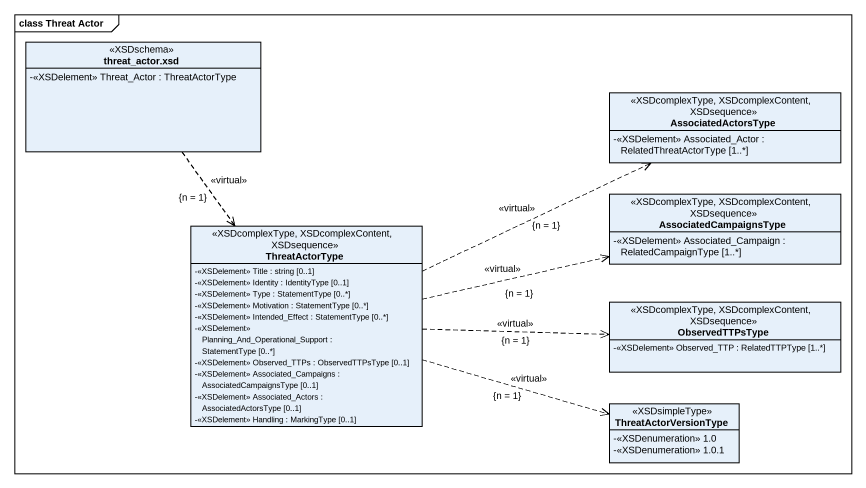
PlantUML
@startuml
mainframe class Threat Actor
hide circle
hide empty members
skinparam classAttributeIconSize 0
class "threat_actor.xsd" as threat_actor_xsd <<XSDschema>> {
  -<<XSDelement>> Threat_Actor : ThreatActorType
}
class AssociatedActorsType <<XSDcomplexType, XSDcomplexContent, XSDsequence>> {
  -<<XSDelement>> Associated_Actor : RelatedThreatActorType [1..*]
}
class AssociatedCampaignsType <<XSDcomplexType, XSDcomplexContent, XSDsequence>> {
  -<<XSDelement>> Associated_Campaign : RelatedCampaignType [1..*]
}
class ThreatActorType <<XSDcomplexType, XSDcomplexContent, XSDsequence>> {
  -<<XSDelement>> Title : string [0..1]
  -<<XSDelement>> Identity : IdentityType [0..1]
  -<<XSDelement>> Type : StatementType [0..*]
  -<<XSDelement>> Motivation : StatementType [0..*]
  -<<XSDelement>> Intended_Effect : StatementType [0..*]
  -<<XSDelement>> Planning_And_Operational_Support : StatementType [0..*]
  -<<XSDelement>> Observed_TTPs : ObservedTTPsType [0..1]
  -<<XSDelement>> Associated_Campaigns : AssociatedCampaignsType [0..1]
  -<<XSDelement>> Associated_Actors : AssociatedActorsType [0..1]
  -<<XSDelement>> Handling : MarkingType [0..1]
}
class ObservedTTPsType <<XSDcomplexType, XSDcomplexContent, XSDsequence>> {
  -<<XSDelement>> Observed_TTP : RelatedTTPType [1..*]
}
class ThreatActorVersionType <<XSDsimpleType>> {
  -<<XSDenumeration>> 1.0
  -<<XSDenumeration>> 1.0.1
}
threat_actor_xsd ..> ThreatActorType : <<virtual>>\n{n = 1}
ThreatActorType .right.> AssociatedActorsType : <<virtual>>\n{n = 1}
ThreatActorType .right.> AssociatedCampaignsType : <<virtual>>\n{n = 1}
ThreatActorType .right.> ObservedTTPsType : <<virtual>>\n{n = 1}
ThreatActorType .right.> ThreatActorVersionType : <<virtual>>\n{n = 1}
@enduml
